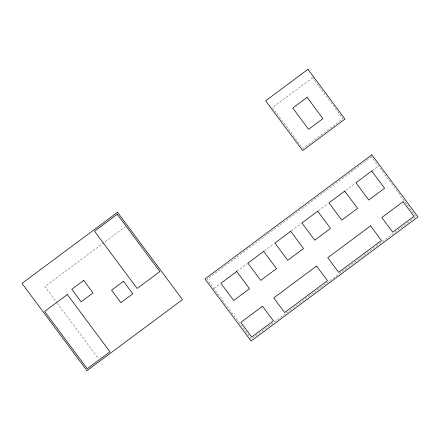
<?xml version="1.0" encoding="UTF-8"?>
<svg xmlns="http://www.w3.org/2000/svg" width="440" height="440" viewBox="0 0 440 440"><rect width="100%" height="100%" fill="white"/><g stroke="black" fill="none" stroke-linecap="round" stroke-linejoin="round"><path stroke-width="0.33" stroke-dasharray="2.2 1.65" d="M125.559 226.534L44.847 286.577L56.721 302.539M213.823 288.492L219.879 283.993M236.94 271.298L247.396 263.522M264.457 250.828L274.362 243.458M291.423 230.769L301.329 223.399M318.389 210.705L328.3 203.335M345.911 190.234L355.267 183.277M372.328 170.583L378.384 166.078M57.129 303.089L98.489 358.683M312.516 77.764L272.432 107.586L302.896 148.533L342.98 118.718L312.516 77.764M371.531 156.865L206.971 279.285L251.405 339.014L415.965 216.601L371.531 156.865"/><path stroke-width="0.66" d="M307.978 69.311L265.639 100.804L302.654 150.562L344.993 119.07L307.978 69.311M117.541 212.311L22 283.382L86.944 370.689L182.49 299.613L117.541 212.311M117.249 214.297L94.54 231.193L137.143 288.464L159.852 271.568L117.249 214.297M307.115 97.367L292.749 108.053L308.572 129.327L322.938 118.641L307.115 97.367M83.705 280.423L71.781 289.289L81.097 301.807L93.016 292.941L83.705 280.423M67.342 294.536L44.633 311.427L87.241 368.698L109.945 351.808L67.342 294.536M123.481 281.309L111.557 290.175L120.874 302.693L132.792 293.827L123.481 281.309M371.827 154.831L204.936 278.982L251.108 341.05L418 216.898L371.827 154.831M236.681 271.491L220.886 283.245L233.712 300.487L249.508 288.734L236.681 271.491M263.692 251.394L247.896 263.148L260.722 280.39L276.524 268.637L263.692 251.394M290.708 231.303L274.906 243.051L287.738 260.293L303.534 248.545L290.708 231.303M317.719 211.206L301.923 222.959L314.749 240.202L330.545 228.448L317.719 211.206M344.735 191.109L328.933 202.862L341.759 220.105L357.561 208.351L344.735 191.109M371.745 171.017L355.949 182.771L368.775 200.013L384.571 188.26L371.745 171.017M262.537 306.251L240.823 322.405L251.697 337.024L273.416 320.87L262.537 306.251M316.564 266.057L273.752 297.908L284.631 312.527L327.443 280.682L316.564 266.057M370.59 225.869L327.778 257.719L338.657 272.338L381.464 240.488L370.59 225.869M403.101 201.685L381.805 217.525L392.678 232.15L413.974 216.304L403.101 201.685"/></g></svg>
